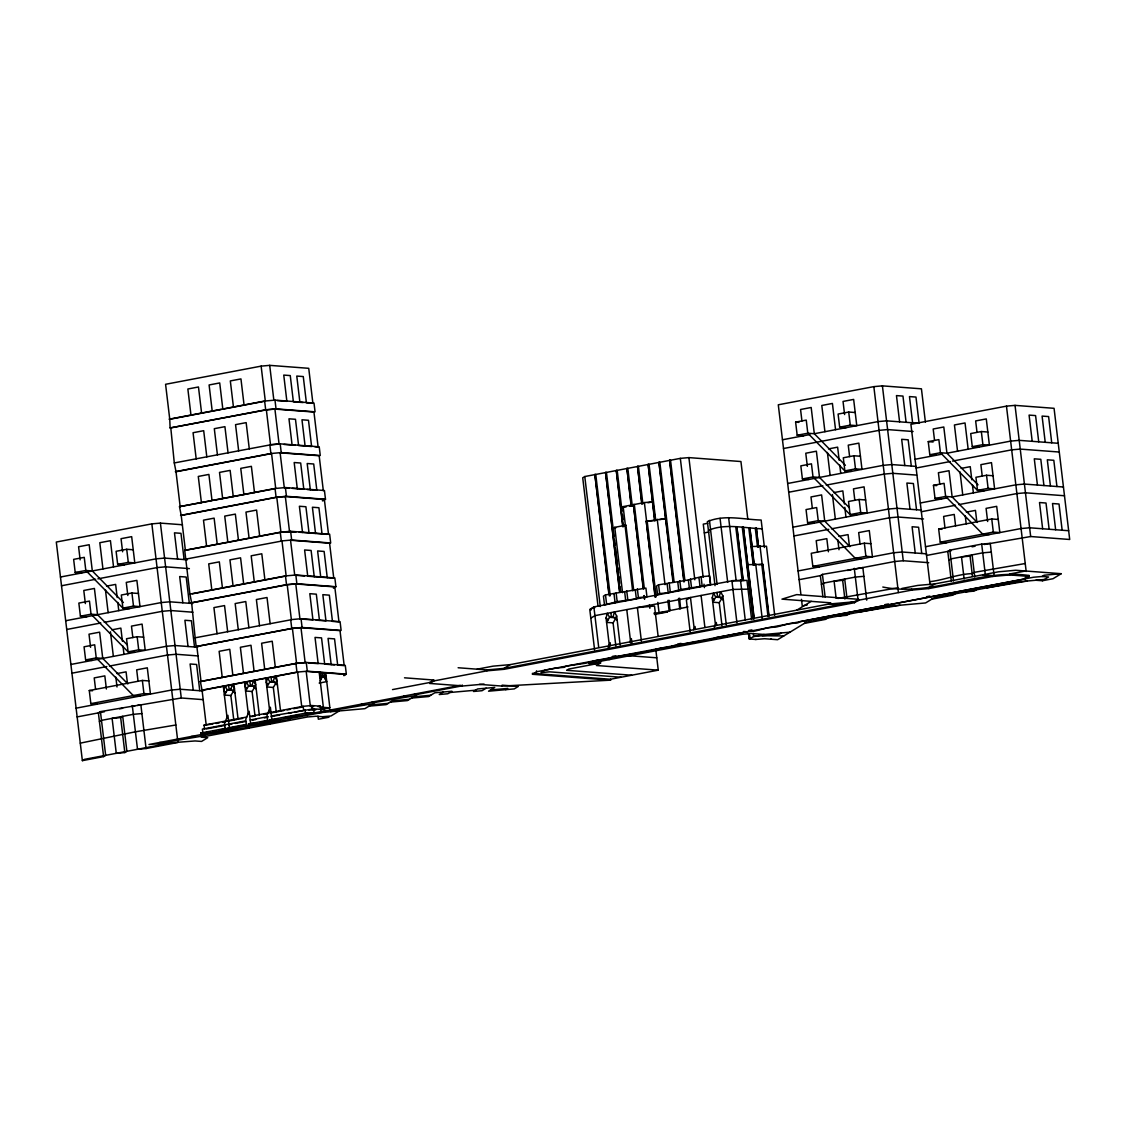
<?xml version="1.0" encoding="UTF-8"?>
<svg xmlns="http://www.w3.org/2000/svg" width="1126" height="1126" viewBox="0 0 1126 1126"><rect width="100%" height="100%" fill="white"/><g stroke="black" fill="none" stroke-linecap="round" stroke-linejoin="round"><path stroke-width="1.5" d="M234.968 693.025L230.914 689.323L232.153 684.608L234.447 688.648L232.941 691.167M256.207 688.985L252.14 685.284L253.392 680.568L255.686 684.608L254.18 687.127M277.432 684.946L273.379 681.244L274.631 676.543L276.912 680.568L275.406 683.102M609.518 646.971L606.055 618.005L607.308 613.304L609.602 617.33L616.105 617.822L613.079 622.875L615.823 645.831M617.203 620.356L613.135 616.668L614.388 611.953L616.682 615.992L620.13 644.959M715.489 625.155L712.237 597.822L713.476 593.12L715.77 597.16L722.273 597.639L719.261 602.692L721.991 625.648M723.371 600.186L719.317 596.484L720.556 591.769L722.85 595.809L726.298 624.775M320.248 681.131L321.895 676.923L320.291 672.461L319.728 676.754L321.065 679.02M325.414 679.358L326.23 677.247L324.626 672.799L324.063 677.078L326.751 681.624L319.165 683.06M608.11 647.408L610.123 642.65L610.475 645.564M630.025 641.778L631.362 638.611L631.883 642.988M693.729 629.673L695.066 626.506L695.418 629.42M714.292 627.224L716.305 622.467L716.657 625.38M233.786 720.119L230.858 695.53L233.87 690.477L227.368 689.999L225.073 685.959L223.835 690.66L225.862 692.518M255.025 716.08L252.097 691.491L255.109 686.452L248.607 685.959L246.312 681.92L245.06 686.635L247.101 688.479M276.264 712.054L273.322 687.451L276.349 682.412M615.162 618.512L616.682 615.992M721.344 598.328L722.85 595.809M322.317 500.718L324.372 499.465L328.539 534.442M322.993 500.774L325.484 499.254L324.443 490.514L285.399 487.572L275.054 488.487L179.498 506.658L181.216 515.455L276.785 497.284L285.342 496.524L324.372 499.465M132.291 705.566L137.513 749.297L146.07 748.523L140.863 704.806L100.439 711.618L98.384 712.885L103.606 756.602L82.367 760.641L56.3 542.042L151.855 523.871L160.413 523.111L182.482 524.772M99.426 721.625L101.481 720.373L133.332 714.32L141.904 713.546M120.665 717.586L122.72 716.333L126.886 751.309L124.831 752.562L116.274 753.322L112.107 718.346L120.665 717.586L124.831 752.562M333.423 588.208L335.9 586.702L334.858 577.962L295.828 575.006L285.483 575.935L189.928 594.092L191.645 602.889L287.2 584.732L295.772 583.958L334.802 586.913L338.968 621.89L332.466 621.397L329.341 595.161L322.838 594.669L325.963 620.905L316.195 620.173M82.367 760.641L84.422 759.374L169.364 743.23M103.606 756.602L105.661 755.349L100.439 711.618M747.777 518.889L740.936 461.533L688.901 457.606L680.329 458.366L584.774 476.537L582.719 477.79L598.019 606.112M610.236 595.795L595.753 474.426L594.866 474.496L608.913 594.275M614.092 536.539L606.45 472.385L605.549 472.47L619.596 592.248M160.807 744.005L162.862 742.738L203.271 735.925L205.326 734.673L245.735 727.846L247.79 726.594L288.214 719.781L290.269 718.529L322.12 712.476L364.923 708.648L371.087 704.89L388.217 703.356M622.045 511.162L617.189 470.372L616.288 470.457L622.762 526.672M626.915 468.444L631.151 505.954L632.263 505.743L627.801 468.36L626.915 468.444L631.362 505.827M637.527 466.417L641.764 503.941L642.876 503.73L638.414 466.333L637.527 466.417L641.989 503.815M648.14 464.405L654.614 520.62L655.726 520.409L649.04 464.32L648.14 464.405L654.825 520.494M674.108 581.903L659.836 462.265L658.949 462.35L672.996 582.114M684.805 579.876L670.533 460.238L669.632 460.309L683.89 581.818M293.633 708.69L301.796 707.142L297.63 672.166L202.075 690.337L200.358 681.54L295.913 663.369L306.258 662.454L345.288 665.396L346.329 674.136L343.852 675.656L345.232 674.347L306.188 671.406L310.368 706.382L313.619 706.621M623.142 506.616L625.38 525.307L623.311 526.574L621.088 507.868L623.142 506.616L644.382 502.576L652.939 501.816L655.163 520.508L646.606 521.282L644.382 502.576M644.339 588.588L634.318 504.49L633.417 504.575L643.242 588.799M620.285 592.192L612.699 528.587L614.754 527.334L625.929 525.209L633.727 590.573M624.817 525.42L625.929 525.209M330.678 711.702L332.733 710.45L373.142 703.637L375.211 702.385L415.621 695.558L417.676 694.306L460.14 686.227L484.11 684.101M655.079 597.076L646.268 521.254L647.168 521.169L656.191 596.864M339.236 710.942L331.016 715.967L322.458 716.727M429.668 682.525L433.777 680.02L433.89 680.92L429.78 683.44L429.668 682.525L392.51 689.591M764.427 547.489L761.148 520.043C743.456 519.536 724.299 514.315 707.381 521.634L715.024 585.647M443.363 692.011L439.253 694.531L447.81 693.757L451.92 691.251L434.791 692.786L428.626 696.544L411.511 698.064M708.437 530.374C725.341 523.055 744.497 528.277 762.189 528.784M605.506 594.894L603.452 596.147L604.493 604.887L617.175 601.622L636.345 598.835L638.4 597.582L646.957 596.822L645.916 588.082L605.506 594.894L606.548 603.635M744.244 580.495L732.576 580.72L593.881 606.914L589.771 609.419L594.584 649.815M433.89 680.92L486.981 670.829L504.096 669.308L854.479 602.706L858.589 600.2L858.476 599.285L854.367 601.791L828.68 604.085L510.162 664.636L503.998 668.394L486.868 669.928L458.127 667.746M743.216 580.2L736.84 526.701L742.963 580.354M590.812 618.16L594.922 615.655L732.942 589.419L748.016 589.151M754.251 618.653L743.343 527.193L753.984 618.807M486.165 688.197L482.055 690.702L473.497 691.477L477.607 688.957L494.722 687.437L488.557 691.195L514.244 688.901L518.354 686.396L502.097 685.171L502.196 686.086L610.588 680.16L610.475 679.26L532.415 673.362L532.514 674.277L610.588 680.16M754.307 565.069L749.846 527.686L754.054 565.224M658.597 584.802L656.542 586.055L657.584 594.795L659.639 593.543L668.197 592.783L680.878 589.517L710.675 584.704L709.619 575.963L701.062 576.737L688.394 580.003L658.597 584.802L659.639 593.543M758.586 546.87L756.348 528.178L758.319 547.025M505.687 689.675L507.742 688.422L490.612 689.942M532.514 674.277L536.638 671.758L1025.026 578.919L1029.15 576.413L1029.037 575.499C979.648 568.32 932.342 597.146 882.812 587.026M753.561 618.624L747.129 564.703L762.865 564.309L769.086 616.485M799.136 579.679L820.375 575.639L822.43 574.387L862.84 567.56L866.724 600.158M821.417 584.38L823.472 583.127L855.324 577.075L863.881 576.315M836.139 598.328L834.085 581.115L842.656 580.34L844.711 579.088L846.949 597.92M748.945 633.924L749.55 638.991L753.66 636.486L764.273 634.473L789.959 632.179M796.828 610.137L811.227 601.354M749.958 639.033L749.803 635.416M781.402 632.939L779.347 634.191L753.66 636.486L753.294 633.389M771.521 639.244L770.719 639.188M827.638 618.104L825.583 619.356L804.358 623.396M993.948 574.344L990.247 543.351L981.689 544.111L949.837 550.164L947.782 551.416L951.315 581.044M848.877 614.064L846.822 615.317L838.265 616.091M948.824 560.171L950.879 558.904L982.731 552.852L991.288 552.092M964.123 578.947L961.505 556.891L970.063 556.131L972.118 554.879L974.75 576.934M1035.878 580.256L1042.38 580.735L1053.007 578.722L1061.227 573.697L1015.68 570.263L998.565 571.797L934.862 583.901L928.697 587.659L928.795 588.574L911.68 590.108L858.589 600.2M955.045 593.881L952.99 595.133L931.765 599.173M976.284 589.855L974.229 591.108L965.672 591.868M1029.037 575.499L1024.927 578.018L1025.026 578.919M621.102 677.233L549.53 671.828L540.973 672.602L545.083 670.083L555.695 668.07L564.267 667.31L566.322 666.057L585.492 663.27L598.173 659.991L606.731 659.231L608.786 657.978L649.195 651.166L661.877 647.886L670.434 647.126L672.489 645.874L712.913 639.047L714.968 637.795L746.82 631.742L755.377 630.982L768.045 627.703L776.616 626.943L789.284 623.663L797.841 622.903L799.896 621.651L1033.485 577.244L1042.043 576.484L1044.098 575.231L1061.227 573.697M1042.38 580.735L1048.559 576.976L1042.043 576.484M688.028 606.942L659.048 612.727L657.809 602.368M299.896 402.306L296.771 376.07L303.274 376.563L306.399 402.798L312.901 403.291L308.735 368.315L269.705 365.359L261.133 366.133L165.578 384.29L169.759 419.266L221.329 409.47M169.069 419.21L264.638 401.053L274.983 400.124L314.013 403.08L315.055 411.82L276.025 408.879L265.68 409.794L170.11 427.964L169.759 419.266M170.11 427.964L266.355 409.85L274.913 409.09L313.943 412.032L318.123 447.008L314.872 446.755M213.546 500.366L275.729 488.543L271.563 453.567L176.008 471.738L174.291 462.941L270.522 444.826L279.079 444.066L274.913 409.09M175.332 471.681L270.887 453.511L281.233 452.596L320.263 455.537L319.221 446.797L280.191 443.855L269.846 444.77L270.887 453.511M179.498 506.658L212.026 500.648L208.901 474.426L198.289 476.439L201.413 502.675M180.54 515.398L276.095 497.242L286.44 496.313L325.484 499.254M925.403 422.123L921.434 388.822L882.404 385.866L873.846 386.626L778.291 404.797L800.896 594.429M133.234 549.769L126.717 549.277L116.105 551.29L117.667 564.408L124.17 564.9M803.697 435.734L797.18 435.241L795.618 422.123L806.244 420.111L807.806 433.228L844.866 470.893L851.369 471.386M855.211 412.524L848.708 412.032L838.096 414.058L839.658 427.176L846.161 427.669M189.928 594.092L184.72 550.375L280.275 532.218L290.621 531.289L329.651 534.231L330.692 542.985L291.662 540.03L281.317 540.959L280.275 532.218M184.72 550.375L227.86 542.352L224.736 516.116L235.348 514.103L238.473 540.339M229.38 542.07L280.951 532.26L296.011 531.993M129.391 608.617L122.889 608.139L85.815 570.474L84.253 557.356L73.64 559.369L75.203 572.487L85.815 570.474L92.318 570.952L123.41 602.551M117.667 564.408L128.294 562.395L134.796 562.887L131.672 536.652L121.045 538.678L122.607 551.782M797.18 435.241L807.806 433.228L814.309 433.721L878.013 421.603L886.57 420.842L919.097 423.306L915.973 397.07L909.47 396.577L912.595 422.813M839.658 427.176L850.271 425.149L856.773 425.642L853.649 399.42L843.036 401.433L844.599 414.551M60.466 577.019L156.021 558.848L164.593 558.088L187.352 559.805M782.457 439.773L809.763 434.58M185.762 559.115L281.993 541.001L286.159 575.977L192.236 593.838M61.508 585.759L95.64 579.271M97.92 578.834L157.077 567.588L165.635 566.828L189.393 568.616M783.499 448.514L879.054 430.357L887.612 429.583L913.073 431.511M984.18 544.505L1030.67 536.525L1069.7 539.481L1054.063 408.316L1015.033 405.374L1006.461 406.134L910.906 424.305L930.062 584.873M106.548 586.139L115.64 584.408L117.203 597.526M828.525 448.894L837.631 447.163L839.194 460.281M138.442 593.486L131.939 592.994L121.312 595.021L122.889 608.139L133.501 606.112L140.004 606.604L136.879 580.369L126.267 582.395L127.829 595.513M860.433 456.255L853.916 455.763L843.304 457.775L844.866 470.893L855.493 468.88L861.995 469.359L858.857 443.137L848.244 445.15L849.609 456.621M936.311 455.242L929.809 454.749L928.246 441.631L938.859 439.619L940.421 452.722L977.495 490.387L983.997 490.88M987.84 432.032L981.337 431.54L970.711 433.552L972.273 446.67L978.79 447.163M621.088 507.868L626.112 506.911M629.476 506.278L632.826 505.644M647.914 502.773L652.939 501.816M134.599 652.348L128.097 651.855L91.037 614.191L89.461 601.073L78.848 603.086L80.41 616.203L91.037 614.191L97.54 614.683L127.421 645.057M856.59 515.103L850.088 514.61L813.014 476.945L811.452 463.828L800.839 465.854L802.402 478.958L813.014 476.945L819.517 477.438L849.412 507.812M929.809 454.749L940.421 452.722L946.938 453.215L1010.641 441.11L1019.199 440.35L1058.229 443.292M972.273 446.67L982.899 444.657L989.402 445.15L986.277 418.914L975.651 420.927L977.03 432.412M65.688 620.736L161.243 602.565L169.801 601.805L192.574 603.522M787.665 483.49L883.22 465.334L891.792 464.559L916.184 466.403M915.072 459.267L942.378 454.088M190.97 602.846L286.525 584.675L296.87 583.747L335.9 586.702M66.73 629.476L100.847 622.988M104.268 622.34L162.285 611.305L170.842 610.545L192.912 612.22M788.707 492.231L822.839 485.742M826.259 485.095L884.276 474.074L892.834 473.314L916.592 475.102M916.128 468.022L950.245 461.533M952.526 461.097L1011.683 449.851L1020.24 449.091L1059.27 452.033M646.057 521.38L665.79 518.495L659.723 519.649M612.699 528.587L615.739 528.01M111.756 629.856L120.862 628.125L122.424 641.243M833.747 492.625L842.839 490.894L844.401 504.012M961.154 468.402L970.246 466.671L971.808 479.789M707.832 523.266L703.271 524.139L710.492 584.69M143.649 637.203L137.147 636.711L126.534 638.738L128.097 651.855L138.709 649.829L145.226 650.321L142.087 624.1L131.475 626.112L132.84 637.583M865.641 499.972L859.138 499.48L848.511 501.492L850.088 514.61L860.7 512.597L867.203 513.09L864.078 486.854L853.466 488.867L854.831 500.352M941.533 498.959L935.016 498.466L933.454 485.348L944.081 483.335L945.643 496.453L982.702 534.118L989.205 534.597M993.048 475.749L986.545 475.256L975.932 477.283L977.495 490.387L988.107 488.374L994.61 488.867L991.485 462.631L980.873 464.658L982.238 476.129M704.313 532.88L708.873 532.021M331.171 664.621L328.046 638.386L334.549 638.878L337.673 665.114L344.19 665.607L340.01 630.63L300.98 627.689L292.422 628.449L196.177 646.563L195.136 637.809L291.381 619.708L287.2 584.732M139.821 696.065L133.304 695.572L96.245 657.908L94.683 644.79L84.056 646.803L85.632 659.92L96.245 657.908L102.748 658.4L127.857 683.918M861.798 558.82L855.296 558.327L818.236 520.662L816.66 507.545L806.047 509.571L807.609 522.689L818.236 520.662L824.739 521.155L849.848 546.673M935.016 498.466L945.643 496.453L952.146 496.932L1015.849 484.827L1024.407 484.067L1063.451 487.009M70.896 664.453L166.451 646.282L175.009 645.522L197.782 647.239M792.887 527.207L888.442 509.051L897 508.29L921.392 510.12M920.294 502.998L947.599 497.805M196.177 646.563L291.747 628.392L302.092 627.478L341.122 630.419L340.08 621.679L301.036 618.723L290.691 619.652L291.747 628.392M71.937 673.193L106.829 666.564M109.475 666.057L167.493 655.036L176.064 654.262L198.12 655.937M793.929 535.962L828.806 529.319M831.467 528.826L889.484 517.791L898.041 517.031L923.503 518.945M921.335 511.739L955.467 505.25M958.873 504.603L1016.891 493.568L1025.448 492.808L1064.492 495.75M116.963 673.573L126.07 671.842L127.435 683.327M838.954 536.342L848.061 534.611L849.426 546.082M966.361 512.119L975.468 510.388L976.833 521.873M97.343 704.13L90.84 703.651L89.278 690.534L142.369 680.442L148.871 680.934M870.848 543.689L864.346 543.196L811.255 553.288L812.831 566.406L819.334 566.899M946.741 542.676L940.238 542.183L938.676 529.065L991.753 518.973L998.269 519.466M200.358 681.54L296.588 663.425L305.146 662.665L300.98 627.689M90.84 703.651L143.931 693.56L150.434 694.038L147.309 667.817L136.682 669.829L138.062 681.3M812.831 566.406L865.908 556.314L872.425 556.807L869.286 530.571L858.674 532.584L860.039 544.069M940.238 542.183L993.315 532.091L999.832 532.584L996.693 506.348L986.08 508.375L987.643 521.493M76.104 708.17L171.673 690.013L180.23 689.239L203.004 690.97M798.095 570.938L893.65 552.767L902.207 552.007L926.614 553.851M925.502 546.715L1021.057 528.544L1029.628 527.784L1068.658 530.726M201.399 690.28L296.954 672.109L307.299 671.195L346.329 674.136M77.159 716.91L104.451 711.731M119.623 708.845L122.65 708.268M131.756 706.537L134.796 705.96M137.456 705.453L181.272 697.993L203.327 699.654M847.554 570.474L850.946 569.826M853.747 569.292L894.691 561.508L903.263 560.748L928.711 562.676M926.543 555.456L951.174 550.769M972.048 546.814L975.088 546.237M230.914 689.323L227.368 689.999L224.356 695.038L230.858 695.53M252.14 685.284L248.607 685.959L245.581 690.998L252.097 691.491M273.379 681.244L269.846 681.92L266.82 686.959L273.322 687.451M613.135 616.668L609.602 617.33L606.576 622.382L613.079 622.875M719.317 596.484L715.77 597.16L712.758 602.199L719.261 602.692M321.023 677.655L324.063 677.078L321.895 676.923M654.431 614.472L667.591 611.967L653.91 613.191M80.284 743.146L135.43 731.801L175.839 724.989M807.173 604.972L802.261 605.915L801.487 599.356M897.83 587.744L837.885 598.441M929.682 581.692C944.193 580.073 957.494 574.091 972.146 573.613L974.201 572.36L1025.237 563.521M477.114 669.182L493.033 666.156L510.162 664.636M901.813 588.462L917.732 585.436L934.862 583.901M204.566 729.268L204.073 725.144L246.791 717.023M250.211 716.375L303.175 706.312L311.733 705.538L320.403 706.199L320.896 710.323M204.073 725.144L212.786 724.06M216.051 723.441L219.317 722.822M222.582 722.202L225.847 721.583M227.48 721.273L236.587 719.542M239.613 718.965L242.653 718.388M251.745 716.657L254.786 716.08M263.878 714.348L266.918 713.771M271.465 712.913L279.051 711.463M283.836 710.562L280.571 711.182L276.391 676.205M287.102 709.943L290.367 709.31M928.795 588.574L992.499 576.47L1009.628 574.936L1029.15 576.413M1025.448 571.009L1009.515 574.035L1009.628 574.936M318.053 706.649L320.403 706.199M245.271 720.95L202.399 729.099L202.891 733.223L209.52 731.956M250.183 720.021L268.143 716.6M271.408 715.981L313.591 708.831L324.443 709.647L324.767 712.392M206.283 728.944L225.073 725.369M228.494 724.722L231.9 724.074M235.32 723.413L245.567 721.47M252.407 720.176L255.827 719.514M264.371 717.895L267.791 717.248M271.197 716.6L279.741 714.968M288.284 713.349L291.704 712.702M295.125 712.054L303.668 710.422L303.175 706.312M320.347 707.93L323.373 707.353L319.207 672.391M320.783 709.577L329.876 707.846L325.71 672.869M201.047 735.813L200.724 733.054L225.608 728.325M246.861 724.285L227.269 728.015L227.762 732.139L225.594 731.97M268.101 720.246L248.494 723.976L257.207 722.892M270.057 722.681L269.733 719.936L306.891 712.871L322.12 712.476M212.842 731.337L216.164 730.704M219.486 730.07L226.115 728.803M231.069 727.86L245.764 725.074M260.472 722.273L268.635 720.724M269.733 719.936L275.265 719.458M283.668 717.867L287.031 717.234M290.395 716.586L298.798 714.996M460.52 685.298L148.984 744.511L195.051 740.95L201.554 741.429L207.719 737.671L201.216 737.178L307.384 716.995L315.956 716.235L328.961 717.22L318.348 719.232L317.968 716.15M612.445 656.416L615.88 655.768M677.585 644.03L681.019 643.382M748.593 630.546L751.943 629.898M885.008 604.606L888.456 603.958M926.459 596.724L929.921 596.076M146.07 748.523L177.922 742.47L151.855 523.871M899.913 605.225L859.49 612.051M1027.32 581.016L986.911 587.828M610.475 679.26L658.26 670.167L655.782 649.477M736.84 526.701L735.771 526.799L742.147 580.298M743.343 527.193L742.273 527.292L753.181 618.751M749.846 527.686L748.776 527.77L753.238 565.168M756.348 528.178L755.279 528.263L757.517 546.969M774.716 615.359L766.482 546.237L751.408 546.504L753.646 565.196M762.865 564.309L761.795 564.408L768.016 616.569M758.783 564.745L762.203 564.436L759.98 545.744M751.633 619.483L746.974 580.397L731.9 580.678L736.925 622.734M1044.435 579.482L1018.763 581.776L933.82 597.92L925.6 602.945L891.342 605.999L806.413 622.143L777.63 639.709L764.61 638.724L755.645 639.455M750.212 638.864L749.142 638.963L748.523 633.783M449.865 692.504L475.552 690.21M430.681 695.291L413.566 696.811L407.401 700.583L390.272 702.103M409.456 699.33L392.327 700.851L386.162 704.623L369.032 706.143M308.805 709.971L315.702 709.929M310.663 713.251L314.084 712.955L313.591 708.831M795.618 422.123L798.869 422.377M928.246 441.631L933.116 441.997M277.123 400.589L286.877 401.32L283.752 375.085L290.255 375.577L293.393 401.813L303.147 402.545M933.454 485.348L936.705 485.602M802.402 478.958L808.904 479.451M283.963 444.432L295.35 445.291M174.291 462.941L170.8 428.007M938.676 529.065L941.927 529.319M807.609 522.689L814.112 523.182M289.171 488.149L284.301 487.783L280.121 452.807L319.165 455.749L323.331 490.725M292.436 488.388L303.809 489.247L300.684 463.025L294.182 462.533L297.306 488.768M307.06 489.5L316.828 490.232L313.704 463.996L307.187 463.518L310.326 489.74M982.632 574.823L992.4 575.555L992.499 576.47M299.263 532.232L326.92 534.329M858.476 599.285L796.673 594.612L781.951 599.145L830.735 602.832L828.68 604.085L838.448 604.817M304.484 575.949L294.731 575.217L290.55 540.241L329.58 543.196L333.76 578.159L322.374 577.3M319.122 577.061L307.736 576.202L304.611 549.967L311.114 550.459L314.238 576.695M75.203 572.487L81.705 572.979M743.568 631.489L746.82 631.742M764.273 634.473L751.267 633.488L742.71 634.248L588.757 663.51L595.26 664.002M783.795 635.937L762.218 635.726M720.274 636.781L726.777 637.274M749.55 638.991L756.053 639.484M713.997 639.132L716.164 639.301M692.757 643.171L694.925 643.326M629.054 655.276L631.222 655.445M627.59 655.599L656.782 657.809M80.41 616.203L86.913 616.696M607.815 659.315L609.982 659.484M594.064 662.51L600.566 663.003L600.2 659.906M658.26 670.167L596.456 665.508L600.566 663.003L568.714 669.055L566.659 670.308L631.714 675.22M195.136 637.809L191.645 602.889M308.397 662.904L318.165 663.636L315.027 637.415L321.543 637.893L324.668 664.129L334.422 664.875M404.515 677.81L433.777 680.02M479.437 684.369L502.196 686.086M429.78 683.44L462.307 685.889L462.195 684.974M85.632 659.92L92.135 660.413M274.716 682.286L269.846 681.92L267.552 677.88L266.299 682.595L268.326 684.439M414.424 694.066L417.676 694.306M403.798 696.079L407.063 696.318M371.946 702.131L375.211 702.385M361.333 704.158L364.585 704.397M320.122 707.114L329.876 707.846M89.278 690.534L92.529 690.773M329.482 710.21L332.733 710.45M315.632 713.068L318.728 713.293M287.017 718.275L290.269 718.529M276.391 720.302L279.642 720.541M268.058 723.891L270.226 724.06M244.539 726.354L247.79 726.594M246.819 727.931L248.987 728.1M233.926 728.367L237.178 728.621M200.724 733.054L202.891 733.223M202.075 734.419L205.326 734.673M191.462 736.446L194.714 736.685M159.596 742.498L162.862 742.738M712.237 597.822L714.264 599.679M606.055 618.005L608.082 619.863M978.015 484.813L946.938 453.215L943.799 426.993L933.187 429.006L934.552 440.477M977.255 522.45L952.146 496.932L949.021 470.71L938.394 472.723L939.774 484.208M845.401 465.305L814.309 433.721L811.184 407.485L800.558 409.498L801.937 420.983M1051.726 442.8L1048.602 416.564L1042.085 416.085L1045.224 442.307M1056.934 486.516L1053.809 460.295L1047.307 459.802L1050.431 486.024M1062.156 530.247L1059.017 504.012L1052.514 503.519L1055.639 529.755M1038.721 441.814L1035.582 415.593L1029.08 415.1L1032.204 441.322M1043.929 485.545L1040.804 459.309L1034.287 458.817L1037.426 485.053M1049.136 529.262L1046.012 503.026L1039.509 502.534L1042.634 528.77M1015.033 405.374L1030.67 536.525M1006.461 406.134L1026.18 571.473M981.337 431.54L982.899 444.657M986.545 475.256L988.107 488.374M991.753 518.973L993.315 532.091M981.689 544.111L985.363 574.922M968.163 449.19L965.038 422.954L954.426 424.966L957.55 451.202M972.4 484.701L973.385 492.906M960.028 471.963L962.758 494.919M965.235 515.694L966.221 523.886M970.063 556.131L972.484 576.413M955.594 525.898L954.229 514.427L943.616 516.44L944.981 527.925M949.837 550.164L953.511 580.974M906.092 422.32L902.968 396.085L896.465 395.592L899.59 421.828M911.3 466.037L908.175 439.802L901.673 439.309L904.797 465.545M916.522 509.754L913.383 483.533L906.88 483.04L910.019 509.262M921.73 553.471L918.605 527.25L912.102 526.757L915.227 552.993M911.567 589.194L911.68 590.108M882.404 385.866L903.263 560.748M873.846 386.626L898.393 592.515M848.708 412.032L850.271 425.149M853.916 455.763L855.493 468.88M859.138 499.48L860.7 512.597M864.346 543.196L865.908 556.314M854.282 568.334L858.153 600.749M835.548 429.682L832.41 403.446L821.797 405.473L824.922 431.694M839.785 465.207L840.756 473.399M844.796 507.291L845.964 517.115M854.479 602.706L854.367 601.791L503.998 668.394L504.096 669.308M827.399 452.469L830.143 475.425M832.424 494.553L835.351 519.142M837.828 539.903L838.997 549.741M842.656 580.34L844.88 599.004M819.517 477.438L816.392 451.202L805.78 453.229L807.342 466.347M824.739 521.155L821.614 494.919L810.987 496.946L812.353 508.417M828.384 551.768L826.822 538.65L816.209 540.663L817.575 552.134M822.43 574.387L825.147 597.118M820.375 575.639L822.909 596.949M762.612 564.464L768.622 614.895M755.701 563.943L762.189 618.441M740.472 579.904L745.285 620.299M728.621 517.594L736.052 579.876M732.576 580.72L732.688 581.635M720.063 518.354L727.692 582.367M709.45 520.367L717.079 584.38M717.023 592.445L717.543 596.822M688.901 457.606L703.159 577.244M703.989 584.183L704.397 587.645M701.062 576.737L702.103 585.478M699.007 577.99L700.048 586.73M701.09 595.471L704.862 627.112M680.329 458.366L694.812 579.791M690.449 578.75L691.491 587.49M688.394 580.003L689.436 588.743M694.249 629.138L690.477 597.498L686.367 600.003L690.139 631.644M669.632 460.309L684.101 581.692M679.837 580.763L680.878 589.517M677.768 582.015L678.823 590.77M679.597 598.188L680.625 608.73L679.738 608.8L678.485 598.399M658.949 462.35L673.376 582.072M669.21 582.789L670.251 591.53M667.155 584.042L668.197 592.783M668.985 600.2L670.012 610.742L669.111 610.827L667.873 600.411M657.232 519.255L665.016 584.633M646.268 521.254L655.29 596.935M658.091 636.035L654.516 606.055L637.386 607.576L641.356 640.891M649.463 604.831L649.871 608.293M633.417 504.575L643.453 588.659M644.269 595.527L644.677 598.962M644.058 595.654L644.466 599.088M637.358 588.842L638.4 597.582M635.303 590.094L636.345 598.835M625.029 525.293L632.615 590.784M622.453 514.568L623.058 519.663M616.288 470.457L622.974 526.546M626.746 590.854L627.787 599.595M624.691 592.107L625.732 600.862M626.774 609.602L630.743 642.904M614.754 527.334L622.551 592.698M614.514 540.016L615.134 545.209M615.542 548.686L617.414 564.281M617.822 567.757L618.441 572.951M618.85 576.428L619.68 583.367M620.088 586.829L620.722 592.023M605.549 472.47L619.821 592.107M616.119 592.881L617.175 601.622M614.064 594.134L615.106 602.874M594.866 474.496L609.335 595.879M610.841 612.628L611.362 617.006M584.774 476.537L600.285 606.59M594.669 607.871L594.556 606.956L590.869 609.208L590.981 610.123M593.881 606.914L598.694 647.295M536.525 670.857L536.638 671.758M486.868 669.928L486.981 670.829M322.036 533.949L318.911 507.727L312.409 507.235L315.533 533.457M327.258 577.68L324.119 551.444L317.616 550.952L320.741 577.188M305.104 446.023L301.979 419.787L308.482 420.28L311.606 446.515L298.601 445.53L295.476 419.294L288.974 418.816L292.098 445.037M309.031 532.978L305.906 506.742L299.389 506.25L302.528 532.485M319.46 620.412L316.322 594.176L309.819 593.683L312.944 619.919L299.938 618.934L295.772 583.958M322.458 672.63L322.979 677.007M311.733 705.538L312.226 709.661M274.983 400.124L276.025 408.879M280.191 443.855L281.233 452.596M285.399 487.572L286.44 496.313M290.621 531.289L291.662 540.03M295.828 575.006L296.87 583.747M301.036 618.723L302.092 627.478M306.258 662.454L307.299 671.195M269.705 365.359L273.871 400.335M285.342 496.524L289.509 531.5M306.891 712.871L307.229 715.629M305.033 709.591L305.526 713.715M261.133 366.133L265.314 401.109L222.835 409.174L219.711 382.939L209.098 384.965L212.223 411.201M266.355 409.85L270.522 444.826M276.785 497.284L280.951 532.26M292.422 628.449L296.588 663.425M264.638 401.053L265.68 409.794M275.054 488.487L276.095 497.242M285.483 575.935L286.525 584.675M295.913 663.369L296.954 672.109M244.075 405.135L240.95 378.913L230.323 380.926L233.462 407.162M249.282 448.866L246.158 422.63L235.545 424.643L238.67 450.879M254.504 492.583L251.379 466.347L240.753 468.36L243.878 494.595M259.712 536.3L256.587 510.064L245.975 512.091L249.099 538.312M264.934 580.017L261.795 553.781L251.182 555.808L254.307 582.043M270.141 623.734L267.017 597.512L256.39 599.525L259.529 625.76M275.349 667.465L272.225 641.229L261.612 643.242L264.737 669.477M271.084 677.205L271.605 681.582M271.901 720.105L270.367 707.241L267.017 715.151L267.889 722.442M265.778 678.218L269.747 711.562M228.057 452.891L224.919 426.67L214.306 428.682L217.431 454.918M233.265 496.622L230.14 470.386L219.514 472.399L222.652 498.635M243.695 584.056L240.57 557.82L229.943 559.847L233.082 586.069M248.902 627.773L245.778 601.537L235.165 603.564L238.29 629.8M254.124 671.49L250.985 645.268L240.373 647.281L243.498 673.517M255.166 680.245L259.332 715.221M249.859 681.244L250.38 685.621M250.676 724.145L249.142 711.28L245.778 719.19L246.65 726.481M244.539 682.257L248.325 713.954M201.61 413.214L198.472 386.978L187.859 389.005L190.984 415.227M206.818 456.931L203.693 430.695L193.067 432.722L196.206 458.958M217.248 544.379L214.123 518.143L203.496 520.156L206.621 546.391M222.455 588.096L219.331 561.86L208.718 563.873L211.843 590.108M227.677 631.813L224.538 605.577L213.926 607.604L217.051 633.825M232.885 675.53L229.76 649.294L219.134 651.321L222.272 677.556M233.926 684.27L238.093 719.247M228.62 685.284L229.141 689.661M229.437 728.17L227.902 715.306L224.553 723.23L225.411 730.521M223.314 686.297L227.086 717.994M176.008 471.738L180.174 506.714M181.216 515.455L185.396 550.431M196.867 646.606L201.033 681.582M202.075 690.337L206.241 725.299M184.101 559.552L180.976 533.33L174.474 532.837L177.598 559.073M189.323 603.283L186.198 577.047L179.681 576.554L182.82 602.79M194.531 647L191.406 620.764L184.903 620.271L188.028 646.507M199.752 690.717L196.614 664.481L190.111 663.988L193.236 690.224M160.413 523.111L181.272 697.993M126.717 549.277L128.294 562.395M131.939 592.994L133.501 606.112M137.147 636.711L138.709 649.829M142.369 680.442L143.931 693.56M113.557 566.927L110.432 540.691L99.806 542.704L102.945 568.94M117.794 602.438L118.765 610.644M123.001 646.169L123.987 654.361M105.422 589.7L108.152 612.657M110.432 631.785L113.36 656.374M115.837 677.148L117.02 686.987M92.318 570.952L89.193 544.731L78.581 546.743L80.143 559.861M97.54 614.683L94.415 588.448L83.788 590.46L85.351 603.578M102.748 658.4L99.623 632.165L89.01 634.177L90.573 647.295M106.393 688.999L104.831 675.881L94.218 677.908L95.583 689.379"/></g></svg>
